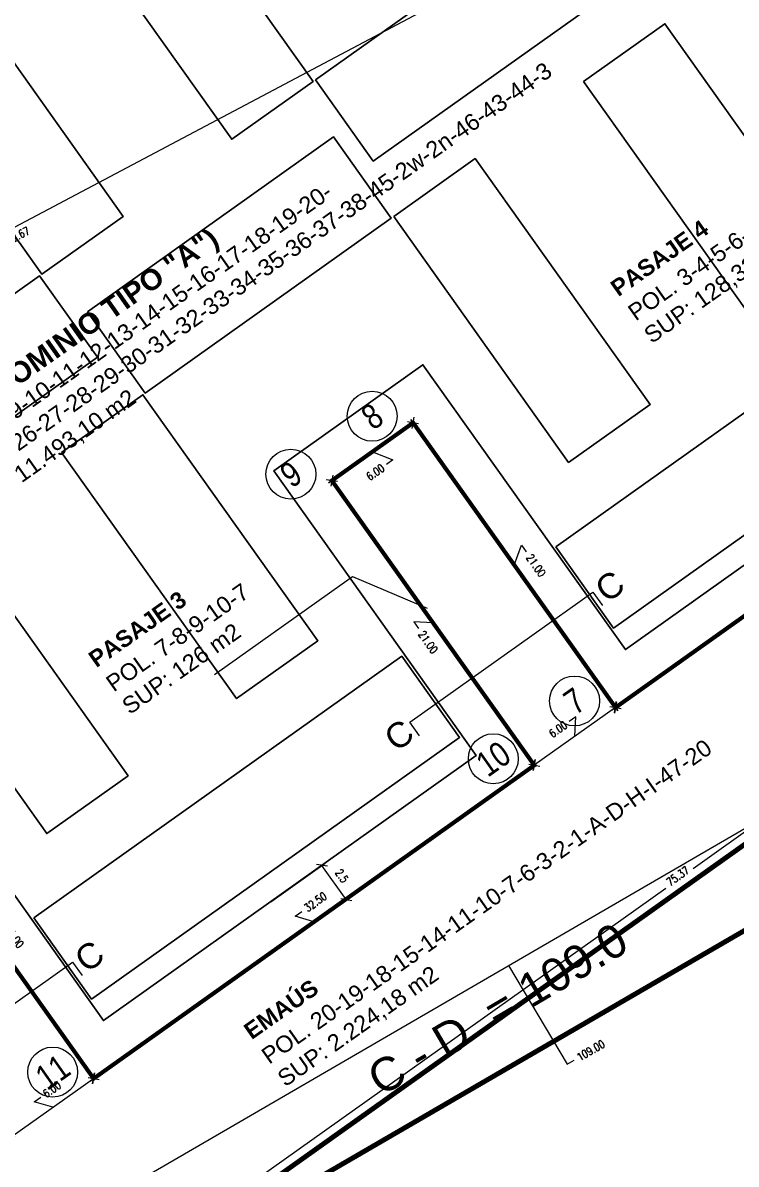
# Model space of a CAD drawing. Header units: metres. Extents: x 12 to 777, y -493 to 333.
# Drawn here: x 359.5 to 402.4, y -108.6 to -40 of the extents above; entities that cross this region are included whole.
import ezdxf
from ezdxf.enums import TextEntityAlignment as Align

# ---------------------------------------------------------------- set-up
doc = ezdxf.new("R2010")
doc.units = ezdxf.units.M
doc.header["$LTSCALE"] = 5
doc.header["$MEASUREMENT"] = 0
doc.linetypes.add('PHANTOM2', pattern=[1.25, 0.625, -0.125, 0.125, -0.125, 0.125, -0.125])
doc.layers.get('0').update_dxf_attribs({"color": 30})
for name, color, linetype, lineweight in [('A-ANNO-DIMS', 3, 'Continuous', 18), ('A-ANNO-TEXT', 3, 'Continuous', 18), ('G-ANNO-SYMB', 3, 'Continuous', 18), ('G-PLAN-OTLN', 7, 'Continuous', 35), ('U-ANNO-SYMB', 3, 'Continuous', 18), ('U-PROP-NEW', 1, 'PHANTOM2', 50)]:
    doc.layers.add(name, color=color, linetype=linetype, lineweight=lineweight)
doc.layers.add('U-BLDG', color=7, linetype='Continuous')
doc.layers.add('U-PROP', color=1, linetype='Continuous')
doc.styles.add('E-ARIAL', font='arial.ttf')
doc.styles.add('E-ROMANS', font='romans.shx', dxfattribs={"width": 0.8})
doc.dimstyles.new('E-0200_TICK_24', dxfattribs={"dimscale": 0.001, "dimtxt": 480, "dimasz": 480, "dimexe": 240, "dimexo": 120, "dimgap": 240, "dimtad": 0, "dimzin": 0, "dimdsep": 46, "dimtxsty": 'E-ROMANS', "dimblk": 'OBLIQUE', "dimcen": 240, "dimclrd": 256, "dimclre": 256, "dimclrt": 256, "dimadec": 0, "dimazin": 0, "dimtfac": 1, "dimtmove": 1, "dimatfit": 3, "dimldrblk": 'OPEN90', "dimfxl": 1, "dimtfill": 1, "dimtolj": 1, "dimtzin": 0, "dimlwd": -1, "dimarcsym": 0})

# ---------------------------------------------------------------- blocks, each defined once
blk = doc.blocks.new('_Oblique')
at = {"color": 0, "linetype": 'ByBlock', "lineweight": -2}
blk.add_line((-0.5, -0.5), (0.5, 0.5), dxfattribs=at)
blk = doc.blocks.new('*D304')
at = {"layer": 'A-ANNO-DIMS', "transparency": 16777216}
for p, q in [((427.4370989546886, -71.22163325736295), (399.7903676045174, -90.8784260172556)), ((366.0105338743517, -114.895847197622), (398.1473305216841, -92.04662340829634))]:
    blk.add_line(p, q, dxfattribs=at)
at = {"layer": 'A-ANNO-DIMS', "lineweight": -2, "transparency": 16777216}
for p, q in [((427.7221180484423, -71.6225046716842), (427.2980278367076, -71.02603360464468)), ((366.2929564735971, -115.2930667147595), (365.8714627563706, -114.7002475449037))]:
    blk.add_line(p, q, dxfattribs=at)
at = {"layer": 'A-ANNO-DIMS', "transparency": 16777216, "xscale": 0.48, "yscale": 0.48, "zscale": 0.48}
for p, rotation in [((427.4370989546886, -71.22163325736295), 35.41278118758976), ((366.0105338743517, -114.895847197622), 215.4127811875897)]:
    blk.add_blockref('_Oblique', p, dxfattribs=dict(at, rotation=rotation))
at = {"layer": 'A-ANNO-DIMS', "transparency": 16777216, "insert": (398.8723370085686, -91.32678319704152), "char_height": 0.48, "attachment_point": 5, "rotation": 35.41278118758975, "style": 'E-ROMANS', "bg_fill": 3, "box_fill_scale": 1.25, "bg_fill_color": 256, "bg_fill_true_color": 13158600, "bg_fill_transparency": 0}
blk.add_mtext('\\A1;75.37', dxfattribs=at)
blk = doc.blocks.new('_Open90')
at = {"color": 0, "linetype": 'ByBlock', "lineweight": -2}
for p, q in [((0, 0), (-1, 0)), ((-0.5, 0.5), (0, 0)), ((0, 0), (-0.5, -0.5))]:
    blk.add_line(p, q, dxfattribs=at)
blk = doc.blocks.new('*D306')
at = {"layer": 'A-ANNO-DIMS', "ltscale": 5, "transparency": 16777216}
for p, q in [((378.0783174670238, -67.54663610859657), (382.9640086782161, -64.07176151003495)), ((380.52116307262, -65.80919880931577), (381.7476585198808, -66.29194727368883)), ((381.7476585198808, -66.29194727368883), (381.356502852693, -66.57015087543928))]:
    blk.add_line(p, q, dxfattribs=at)
at = {"layer": 'A-ANNO-DIMS', "lineweight": -2, "ltscale": 5, "transparency": 16777216}
for p, q in [((382.8944577777791, -63.97397259323876), (382.8249068773409, -63.87618367644106)), ((378.1473232480988, -67.6436585848204), (378.217419267899, -67.74221394219046))]:
    blk.add_line(p, q, dxfattribs=at)
at = {"layer": 'A-ANNO-DIMS', "ltscale": 5, "transparency": 16777216, "xscale": 0.48, "yscale": 0.48, "zscale": 0.48}
for p, rotation in [((382.9640086782161, -64.07176151003495), 35.42176943664437), ((378.0783174670238, -67.54663610859657), 215.4217694366444)]:
    blk.add_blockref('_Oblique', p, dxfattribs=dict(at, rotation=rotation))
at = {"layer": 'A-ANNO-DIMS', "ltscale": 5, "transparency": 16777216, "insert": (380.6915382184739, -67.04309699841504), "char_height": 0.48, "attachment_point": 5, "rotation": 35.42176943664437, "style": 'E-ROMANS', "bg_fill": 3, "box_fill_scale": 1.25, "bg_fill_color": 256, "bg_fill_true_color": 13158600, "bg_fill_transparency": 0}
blk.add_mtext('\\A1;6.00', dxfattribs=at)
blk = doc.blocks.new('*D325')
at = {"layer": 'A-ANNO-DIMS', "lineweight": -2, "ltscale": 5, "transparency": 16777216}
for p, q in [((377.9799874758719, -67.61542625541202), (377.8785236503014, -67.68759976569976)), ((390.1462813668438, -84.72697964260138), (390.0484964950534, -84.79653622999066))]:
    blk.add_line(p, q, dxfattribs=at)
at = {"layer": 'A-ANNO-DIMS', "ltscale": 5, "transparency": 16777216}
for p, q in [((378.07409339388, -67.54848659092264), (390.2440662386321, -84.65742305521354)), ((384.1590798162561, -76.10295482306807), (382.9997381014318, -76.04404850561679)), ((382.9997381014318, -76.04404850561679), (383.2779644509861, -76.43518799277416))]:
    blk.add_line(p, q, dxfattribs=at)
at = {"layer": 'A-ANNO-DIMS', "ltscale": 5, "transparency": 16777216, "xscale": 0.48, "yscale": 0.48, "zscale": 0.48}
for p, rotation in [((378.07409339388, -67.54848659092264), 125.4251015630024), ((390.2440662386321, -84.65742305521354), 305.4251015630024)]:
    blk.add_blockref('_Oblique', p, dxfattribs=dict(at, rotation=rotation))
at = {"layer": 'A-ANNO-DIMS', "ltscale": 5, "transparency": 16777216, "insert": (383.8622397850501, -77.25658091580465), "char_height": 0.48, "attachment_point": 5, "rotation": 305.42510156300244, "style": 'E-ROMANS', "bg_fill": 3, "box_fill_scale": 1.25, "bg_fill_color": 256, "bg_fill_true_color": 13158600, "bg_fill_transparency": 0}
blk.add_mtext('\\A1;21.00', dxfattribs=at)
blk = doc.blocks.new('*D327')
at = {"layer": 'A-ANNO-DIMS', "lineweight": -2, "transparency": 16777216}
for p, q in [((351.4923941701002, -86.45572718167855), (351.3909301903574, -86.52790080163251)), ((363.6586880610719, -103.5672805688688), (363.5609030351098, -103.6368372659239))]:
    blk.add_line(p, q, dxfattribs=at)
at = {"layer": 'A-ANNO-DIMS', "transparency": 16777216}
for p, q in [((351.586499933936, -86.38878762685539), (363.7564727786885, -103.4977240911468)), ((357.6714863563122, -94.94325585900111), (358.1121034951165, -93.74626268021689)), ((358.1121034951165, -93.74626268021689), (358.3903298446707, -94.13740216737426))]:
    blk.add_line(p, q, dxfattribs=at)
at = {"layer": 'A-ANNO-DIMS', "transparency": 16777216, "xscale": 0.48, "yscale": 0.48, "zscale": 0.48}
for p, rotation in [((351.586499933936, -86.38878762685539), 125.4251015630024), ((363.7564727786885, -103.4977240911468), 305.4251015630024)]:
    blk.add_blockref('_Oblique', p, dxfattribs=dict(at, rotation=rotation))
at = {"layer": 'A-ANNO-DIMS', "transparency": 16777216, "insert": (358.9746051787346, -94.95879509040475), "char_height": 0.48, "attachment_point": 5, "rotation": 305.42510156300244, "style": 'E-ROMANS', "bg_fill": 3, "box_fill_scale": 1.25, "bg_fill_color": 256, "bg_fill_true_color": 13158600, "bg_fill_transparency": 0}
blk.add_mtext('\\A1;21.00', dxfattribs=at)
blk = doc.blocks.new('*D329')
at = {"layer": 'A-ANNO-DIMS', "lineweight": -2, "ltscale": 5, "transparency": 16777216}
for p, q in [((382.8662238064273, -64.14131809742378), (382.7647598266858, -64.21349171737685)), ((395.0325176973995, -81.25287148461365), (394.9347326714382, -81.32242818166819))]:
    blk.add_line(p, q, dxfattribs=at)
at = {"layer": 'A-ANNO-DIMS', "ltscale": 5, "transparency": 16777216}
for p, q in [((382.9603295702645, -64.07437854259973), (395.1303024150169, -81.18331500689106)), ((389.0453159926407, -72.62884677474537), (389.4859331314457, -71.43185359596069)), ((389.4859331314457, -71.43185359596069), (389.7641594809999, -71.82299308311806))]:
    blk.add_line(p, q, dxfattribs=at)
at = {"layer": 'A-ANNO-DIMS', "ltscale": 5, "transparency": 16777216, "xscale": 0.48, "yscale": 0.48, "zscale": 0.48}
for p, rotation in [((382.9603295702645, -64.07437854259973), 125.4251015630024), ((395.1303024150169, -81.18331500689106), 305.4251015630024)]:
    blk.add_blockref('_Oblique', p, dxfattribs=dict(at, rotation=rotation))
at = {"layer": 'A-ANNO-DIMS', "ltscale": 5, "transparency": 16777216, "insert": (390.3484348150639, -72.64438600614855), "char_height": 0.48, "attachment_point": 5, "rotation": 305.42510156300244, "style": 'E-ROMANS', "bg_fill": 3, "box_fill_scale": 1.25, "bg_fill_color": 256, "bg_fill_true_color": 13158600, "bg_fill_transparency": 0}
blk.add_mtext('\\A1;21.00', dxfattribs=at)
blk = doc.blocks.new('*D346')
at = {"layer": 'A-ANNO-DIMS', "transparency": 16777216}
for p, q in [((358.8618232995721, -106.9600021356962), (363.7473123628604, -103.4848434455201)), ((360.1900556871965, -104.8977601244454), (360.5811951743538, -104.6195337748912)), ((361.3045678312162, -105.2224227906082), (360.1900556871965, -104.8977601244454))]:
    blk.add_line(p, q, dxfattribs=at)
at = {"layer": 'A-ANNO-DIMS', "lineweight": -2, "transparency": 16777216}
for p, q in [((363.6833016924289, -103.3948552008938), (363.6081991880832, -103.2892737019414)), ((358.7970653618733, -106.868963358882), (358.722710124795, -106.7644323921175))]:
    blk.add_line(p, q, dxfattribs=at)
at = {"layer": 'A-ANNO-DIMS', "transparency": 16777216, "xscale": 0.48, "yscale": 0.48, "zscale": 0.48}
for p, rotation in [((363.7473123628604, -103.4848434455201), 35.42510156300243), ((358.8618232995721, -106.9600021356962), 215.4251015630024)]:
    blk.add_blockref('_Oblique', p, dxfattribs=dict(at, rotation=rotation))
at = {"layer": 'A-ANNO-DIMS', "transparency": 16777216, "insert": (361.2461323025213, -104.1465489806489), "char_height": 0.48, "attachment_point": 5, "rotation": 35.42510156300243, "style": 'E-ROMANS', "bg_fill": 3, "box_fill_scale": 1.25, "bg_fill_color": 256, "bg_fill_true_color": 13158600, "bg_fill_transparency": 0}
blk.add_mtext('\\A1;6.00', dxfattribs=at)
blk = doc.blocks.new('*D347')
at = {"layer": 'A-ANNO-DIMS', "transparency": 16777216}
for p, q in [((363.74731236286, -103.4848434455199), (390.2344689391286, -84.64393086508699)), ((375.8761808131737, -93.73944656488251), (376.2673203003311, -93.4612202153283)), ((376.9908906509943, -94.06438715530345), (375.8761808131737, -93.73944656488251))]:
    blk.add_line(p, q, dxfattribs=at)
at = {"layer": 'A-ANNO-DIMS', "lineweight": -2, "transparency": 16777216}
for p, q in [((390.1745096512453, -84.5596381834248), (390.0953557643516, -84.4483611215083)), ((363.6833016924303, -103.394855200896), (363.6081991880829, -103.2892737019412))]:
    blk.add_line(p, q, dxfattribs=at)
at = {"layer": 'A-ANNO-DIMS', "transparency": 16777216, "xscale": 0.48, "yscale": 0.48, "zscale": 0.48}
for p, rotation in [((390.2344689391286, -84.64393086508699), 35.42510156300243), ((363.74731236286, -103.4848434455199), 215.4251015630024)]:
    blk.add_blockref('_Oblique', p, dxfattribs=dict(at, rotation=rotation))
at = {"layer": 'A-ANNO-DIMS', "transparency": 16777216, "insert": (377.0887132233615, -92.87694488126435), "char_height": 0.48, "attachment_point": 5, "rotation": 35.42510156300243, "style": 'E-ROMANS', "bg_fill": 3, "box_fill_scale": 1.25, "bg_fill_color": 256, "bg_fill_true_color": 13158600, "bg_fill_transparency": 0}
blk.add_mtext('\\A1;32.50', dxfattribs=at)
blk = doc.blocks.new('*D348')
at = {"layer": 'A-ANNO-DIMS', "transparency": 16777216}
for p, q in [((390.2344689391263, -84.6439308650832), (395.1199580024145, -81.16877217490722)), ((392.7361197882222, -81.74700980517088), (392.3449803010648, -82.02523615472515)), ((392.6772134707704, -82.90635151999521), (392.7361197882222, -81.74700980517088))]:
    blk.add_line(p, q, dxfattribs=at)
at = {"layer": 'A-ANNO-DIMS', "lineweight": -2, "transparency": 16777216}
for p, q in [((395.0607459817976, -81.08553002543164), (394.9808448276373, -80.97320243132853)), ((390.1745096512428, -84.55963818342073), (390.0953557643492, -84.44836112150452))]:
    blk.add_line(p, q, dxfattribs=at)
at = {"layer": 'A-ANNO-DIMS', "transparency": 16777216, "xscale": 0.48, "yscale": 0.48, "zscale": 0.48}
for p, rotation in [((395.1199580024145, -81.16877217490722), 35.42510156300243), ((390.2344689391263, -84.6439308650832), 215.4251015630024)]:
    blk.add_blockref('_Oblique', p, dxfattribs=dict(at, rotation=rotation))
at = {"layer": 'A-ANNO-DIMS', "transparency": 16777216, "insert": (391.6800431728973, -82.49822094896737), "char_height": 0.48, "attachment_point": 5, "rotation": 35.42510156300243, "style": 'E-ROMANS', "bg_fill": 3, "box_fill_scale": 1.25, "bg_fill_color": 256, "bg_fill_true_color": 13158600, "bg_fill_transparency": 0}
blk.add_mtext('\\A1;6.00', dxfattribs=at)
blk = doc.blocks.new('*D349')
at = {"layer": 'A-ANNO-DIMS', "lineweight": -2, "transparency": 16777216}
for p, q in [((409.5203985097008, -45.32778122092756), (421.7645958877004, -62.54106490436368)), ((395.1998591565774, -81.28109976901436), (395.2735723554217, -81.38472813792646))]:
    blk.add_line(p, q, dxfattribs=at)
at = {"layer": 'A-ANNO-DIMS', "transparency": 16777216}
for p, q in [((395.1344591806445, -81.18915839434777), (421.6254827129233, -62.34549516078499)), ((408.8258742056875, -70.2083676002297), (409.2170136928449, -69.93014125067546)), ((408.3799709467839, -71.76732677756638), (408.8258742056875, -70.2083676002297))]:
    blk.add_line(p, q, dxfattribs=at)
at = {"layer": 'A-ANNO-DIMS', "transparency": 16777216, "xscale": 0.48, "yscale": 0.48, "zscale": 0.48}
for p, rotation in [((421.6254827129233, -62.34549516078499), 35.42510156300243), ((395.1344591806445, -81.18915839434777), 215.4251015630024)]:
    blk.add_blockref('_Oblique', p, dxfattribs=dict(at, rotation=rotation))
at = {"layer": 'A-ANNO-DIMS', "transparency": 16777216, "insert": (409.9937049602002, -69.37766321370343), "char_height": 0.48, "attachment_point": 5, "rotation": 35.42510156300243, "style": 'E-ROMANS', "bg_fill": 3, "box_fill_scale": 1.25, "bg_fill_color": 256, "bg_fill_true_color": 13158600, "bg_fill_transparency": 0}
blk.add_mtext('\\A1;32.51', dxfattribs=at)
blk = doc.blocks.new('*D352')
at = {"layer": 'A-ANNO-DIMS', "transparency": 16777216}
for p, q in [((287.1042775710649, -53.40714051431193), (383.0750556986217, 12.72915032992097)), ((335.1616123268009, -19.18358887571418), (334.766373105182, -19.45595986846877)), ((335.0896666348433, -20.33899509219549), (335.1616123268009, -19.18358887571418))]:
    blk.add_line(p, q, dxfattribs=at)
at = {"layer": 'A-ANNO-DIMS', "lineweight": -2, "transparency": 16777216}
for p, q in [((384.600897009108, 10.51499262622633), (382.9388702022443, 12.9267699407304)), ((288.6301188815513, -55.62129821800657), (286.9680920746877, -53.20952090350251))]:
    blk.add_line(p, q, dxfattribs=at)
at = {"layer": 'A-ANNO-DIMS', "transparency": 16777216, "xscale": 0.48, "yscale": 0.48, "zscale": 0.48}
for p, rotation in [((383.0750556986217, 12.72915032992097), 34.57187136097332), ((287.1042775710649, -53.40714051431193), 214.5718713609733)]:
    blk.add_blockref('_Oblique', p, dxfattribs=dict(at, rotation=rotation))
at = {"layer": 'A-ANNO-DIMS', "transparency": 16777216, "insert": (333.8083885156391, -20.11613527471679), "char_height": 0.48, "attachment_point": 5, "rotation": 34.57187136097332, "style": 'E-ROMANS', "bg_fill": 3, "box_fill_scale": 1.25, "bg_fill_color": 256, "bg_fill_true_color": 13158600, "bg_fill_transparency": 0}
blk.add_mtext('\\A1;116.55', dxfattribs=at)
blk = doc.blocks.new('*D353')
at = {"layer": 'A-ANNO-DIMS', "lineweight": -2, "transparency": 16777216}
for p, q in [((438.4280217096881, -73.81955005787589), (435.7053536084558, -69.13046977073034)), ((344.1658198326473, -128.5519654754776), (341.443151731415, -123.8628851883321))]:
    blk.add_line(p, q, dxfattribs=at)
at = {"layer": 'A-ANNO-DIMS', "transparency": 16777216}
for p, q in [((341.5636634717833, -124.0704349906288), (435.825865348824, -69.33801957302708)), ((388.6947644103037, -96.70422728182797), (392.2231049800183, -102.6335769439478)), ((392.2231049800183, -102.6335769439478), (392.6382045846118, -102.3925534632113))]:
    blk.add_line(p, q, dxfattribs=at)
at = {"layer": 'A-ANNO-DIMS', "transparency": 16777216, "xscale": 0.48, "yscale": 0.48, "zscale": 0.48}
for p, rotation in [((435.825865348824, -69.33801957302708), 30.14116917634843), ((341.5636634717833, -124.0704349906288), 210.1411691763485)]:
    blk.add_blockref('_Oblique', p, dxfattribs=dict(at, rotation=rotation))
at = {"layer": 'A-ANNO-DIMS', "transparency": 16777216, "insert": (393.644326959555, -101.8083584551404), "char_height": 0.48, "attachment_point": 5, "rotation": 30.141169176348438, "style": 'E-ROMANS', "bg_fill": 3, "box_fill_scale": 1.25, "bg_fill_color": 256, "bg_fill_true_color": 13158600, "bg_fill_transparency": 0}
blk.add_mtext('\\A1;109.00', dxfattribs=at)
blk = doc.blocks.new('*D359')
at = {"layer": 'A-ANNO-DIMS', "lineweight": -2, "transparency": 16777216}
for p, q in [((374.4061673140279, -92.86528969433252), (377.6780676476471, -90.5379131040932)), ((375.8648108932861, -94.91998243661493), (379.1386407118915, -92.59123336013525))]:
    blk.add_line(p, q, dxfattribs=at)
at = {"layer": 'A-ANNO-DIMS', "transparency": 16777216}
blk.add_line((378.9430709683128, -92.7303465349124), (377.4824979040685, -90.67702627887036), dxfattribs=at)
at = {"layer": 'A-ANNO-DIMS', "transparency": 16777216, "xscale": 0.48, "yscale": 0.48, "zscale": 0.48, "rotation": 305.4251015630024}
blk.add_blockref('_Oblique', (378.9430709683128, -92.7303465349124), dxfattribs=at)
at = {"layer": 'A-ANNO-DIMS', "transparency": 16777216, "insert": (378.6783070758888, -91.31625843577697), "char_height": 0.48, "attachment_point": 5, "rotation": 305.42510156300244, "style": 'E-ROMANS', "bg_fill": 3, "box_fill_scale": 1.25, "bg_fill_color": 256, "bg_fill_true_color": 13158600, "bg_fill_transparency": 0}
blk.add_mtext('\\A1;2.5', dxfattribs=at)
at = {"layer": 'A-ANNO-DIMS', "transparency": 16777216, "xscale": 0.48, "yscale": 0.48, "zscale": 0.48, "rotation": 125.4251015630024}
blk.add_blockref('_Oblique', (377.4824979040685, -90.67702627887036), dxfattribs=at)
blk = doc.blocks.new('*D364')
at = {"layer": 'A-ANNO-DIMS', "transparency": 16777216}
blk.add_line((273.8806620069714, -97.37410397780145), (444.1501121191072, -7.203814105855571), dxfattribs=at)
at = {"layer": 'A-ANNO-DIMS', "lineweight": -2, "transparency": 16777216}
for p, q in [((444.8182646232998, -8.46549308727478), (444.0377921750149, -6.991719244628115)), ((274.5488145111639, -98.63578295922063), (273.768342062879, -97.162009116574))]:
    blk.add_line(p, q, dxfattribs=at)
at = {"layer": 'A-ANNO-DIMS', "transparency": 16777216, "xscale": 0.48, "yscale": 0.48, "zscale": 0.48}
for p, rotation in [((444.1501121191072, -7.203814105855571), 27.90453523370848), ((273.8806620069714, -97.37410397780145), 207.9045352337085)]:
    blk.add_blockref('_Oblique', p, dxfattribs=dict(at, rotation=rotation))
at = {"layer": 'A-ANNO-DIMS', "transparency": 16777216, "insert": (359.0577081477478, -52.89652873920974), "char_height": 0.48, "attachment_point": 5, "rotation": 27.904535233708483, "style": 'E-ROMANS', "bg_fill": 3, "box_fill_scale": 1.25, "bg_fill_color": 256, "bg_fill_true_color": 13158600, "bg_fill_transparency": 0}
blk.add_mtext('\\A1;192.67', dxfattribs=at)

msp = doc.modelspace()

# ---------------------------------------------------------------- texts
at = {"layer": 'A-ANNO-TEXT', "insert": (348.3829721001646, -67.9657078039836), "char_height": 1.249999999999607, "attachment_point": 1, "rotation": 35.16160712249023, "style": 'E-ARIAL'}
msp.add_mtext('{\\fArial|b1|i0|c0|p34;LOTE 1 (CONDOMINIO TIPO "A")}', dxfattribs=at)

# ---------------------------------------------------------------- dimensions: what is measured, and where the dimension line sits
at = {"layer": 'A-ANNO-DIMS', "color": 3}
for base, p1, p2, angle, picture, middle in [((427.4370989546886, -71.22163325736295), (366.3624920325876, -115.3908665411186), (427.7916536074329, -71.72030449804333), 35.41278118758976, '*D304', (398.8723370085686, -91.32678319704152)), ((363.7564727786885, -103.4977240911468), (351.5901790418895, -86.38617059428998), (363.7564729328612, -103.4977239814802), 125.4251015630024, '*D327', (358.5294430194479, -94.33297191095298))]:
    dim = msp.add_linear_dim(base=base, p1=p1, p2=p2, angle=angle, dimstyle='E-0200_TICK_24', dxfattribs=at)
    dim.commit()
    dim.dimension.update_dxf_attribs({"geometry": picture, "text_midpoint": middle, "dimtype": 160})

# ---------------------------------------------------------------- next in the draw order: texts
at = {"layer": 'A-ANNO-TEXT', "insert": (349.4397316941563, -69.4456631242706), "char_height": 0.999999999999686, "attachment_point": 1, "rotation": 35.16160712249024, "style": 'E-ARIAL'}
msp.add_mtext('POL. 3-4-5-6-7-8-9-10-11-12-13-14-15-16-17-18-19-20-\\P21-22-23-24-25-26-27-28-29-30-31-32-33-34-35-36-37-38-45-2w-2n-46-43-44-3\\PSUPERFICIE: 11.493,10 m2', dxfattribs=at)

# ---------------------------------------------------------------- next in the draw order: dimensions: what is measured, and where the dimension line sits
at = {"layer": 'A-ANNO-DIMS', "color": 3}
dim = msp.add_linear_dim(base=(363.7473123628604, -103.4848434455201), p1=(358.8666219492618, -106.9667482306713), p2=(363.7528582798175, -103.4926400726831), angle=35.42510156300243, dimstyle='E-0200_TICK_24', dxfattribs=at)
dim.commit()
dim.dimension.update_dxf_attribs({"geometry": '*D346', "text_midpoint": (360.7767649179325, -104.480420600114), "dimtype": 160})

# ---------------------------------------------------------------- next in the draw order: dimensions: what is measured, and where the dimension line sits
dim = msp.add_linear_dim(base=(383.0750556986217, 12.72915032992097), p1=(288.6982116297399, -55.72010802341129), p2=(384.6689897572967, 10.41618282082163), angle=34.5718713609733, dimstyle='E-0200_TICK_24', dxfattribs=at)
dim.commit()
dim.dimension.update_dxf_attribs({"geometry": '*D352', "text_midpoint": (334.5687534943726, -19.59214536484606), "dimtype": 161})
at = {"layer": 'A-ANNO-DIMS', "ltscale": 5}
dim = msp.add_linear_dim(base=(382.9640086782161, -64.07176151003495), p1=(378.0777723476613, -67.54586966802344), p2=(382.9640086782167, -64.07176151003569), angle=35.42176943664437, dimstyle='E-0200_TICK_24', dxfattribs=at)
dim.commit()
dim.dimension.update_dxf_attribs({"geometry": '*D306', "text_midpoint": (381.1609250190992, -66.70925267631452), "dimtype": 160})

# ---------------------------------------------------------------- next in the draw order: dimensions: what is measured, and where the dimension line sits
dim = msp.add_linear_dim(base=(390.2440662386321, -84.65742305521354), p1=(378.0777723476613, -67.54586966802344), p2=(390.2440662386332, -84.6574230552128), angle=125.4251015630024, dimstyle='E-0200_TICK_24', dxfattribs=at)
dim.commit()
dim.dimension.update_dxf_attribs({"geometry": '*D325', "text_midpoint": (383.4170776257633, -76.63075773635288), "dimtype": 160})

# ---------------------------------------------------------------- next in the draw order: dimensions: what is measured, and where the dimension line sits
dim = msp.add_linear_dim(base=(395.1303024150169, -81.18331500689106), p1=(382.9640086782167, -64.07176151003523), p2=(395.1303025691889, -81.18331489722505), angle=125.4251015630024, dimstyle='E-0200_TICK_24', dxfattribs=at)
dim.commit()
dim.dimension.update_dxf_attribs({"geometry": '*D329', "text_midpoint": (389.9032726557771, -72.01856282669678), "dimtype": 160})
at = {"layer": 'A-ANNO-DIMS', "color": 3}
dim = msp.add_linear_dim(base=(390.2344689391286, -84.64393086508699), p1=(363.7528582798188, -103.4926400726854), p2=(390.2440662386339, -84.65742305521417), angle=35.42510156300243, dimstyle='E-0200_TICK_24', dxfattribs=at)
dim.commit()
dim.dimension.update_dxf_attribs({"geometry": '*D347', "text_midpoint": (376.4628900439098, -93.32210704055115), "dimtype": 160})

# ---------------------------------------------------------------- next in the draw order: dimensions: what is measured, and where the dimension line sits
dim = msp.add_linear_dim(base=(395.1199580024145, -81.16877217490722), p1=(390.2440662386314, -84.65742305521007), p2=(395.1303025691861, -81.18331489722095), angle=35.42510156300243, dimstyle='E-0200_TICK_24', dxfattribs=at)
dim.commit()
dim.dimension.update_dxf_attribs({"geometry": '*D348', "text_midpoint": (392.1494105574861, -82.16434932950227), "dimtype": 160})

# ---------------------------------------------------------------- next in the draw order: dimensions: what is measured, and where the dimension line sits
dim = msp.add_linear_dim(base=(421.6254827129233, -62.34549516078499), p1=(395.1303025691889, -81.18331489722505), p2=(409.4508419223123, -45.22999634913822), angle=35.42510156300243, dimstyle='E-0200_TICK_24', dxfattribs=at)
dim.commit()
dim.dimension.update_dxf_attribs({"geometry": '*D349', "text_midpoint": (409.4125834364236, -69.79102807589831), "dimtype": 160})

# ---------------------------------------------------------------- next in the draw order: texts
at = {"layer": 'A-ANNO-TEXT', "char_height": 0.999999999999686, "attachment_point": 1, "rotation": 35.16160712249023, "style": 'E-ARIAL'}
for s, insert in [('{\\fArial|b1|i0|c0|p34;PASAJE 4}', (394.7217776137618, -55.70367097902727)), ('POL. 3-4-5-6-3\\PSUP: 128,32m2', (395.7656667198955, -57.16552431673472))]:
    msp.add_mtext(s, dxfattribs=dict(at, insert=insert))

# ---------------------------------------------------------------- next in the draw order: dimensions: what is measured, and where the dimension line sits
at = {"layer": 'A-ANNO-DIMS', "color": 3}
dim = msp.add_linear_dim(base=(435.825865348824, -69.33801957302708), p1=(344.2260757028314, -128.655740376626), p2=(438.4882775798721, -73.92332495902428), angle=30.14116917634845, dimstyle='E-0200_TICK_24', dxfattribs=at)
dim.commit()
dim.dimension.update_dxf_attribs({"geometry": '*D353', "text_midpoint": (392.8457543869085, -102.272041722843), "dimtype": 161})

# ---------------------------------------------------------------- next in the draw order: linework, layer by layer
at = {"layer": 'G-ANNO-SYMB'}
msp.add_circle((361.2923127517879, -103.1051449108631), 1.499999999999529, dxfattribs=at)
at = {"layer": 'U-ANNO-SYMB', "color": 3}
msp.add_lwpolyline([(371.0315754087474, -79.20190250049609), (379.3097973336501, -73.31609666194117), (383.8002570372357, -75.21063385525122)], dxfattribs=at)
at = {"layer": 'U-ANNO-SYMB', "ltscale": 5}
for points in [[(383.3470130363255, -82.88846326120756), (382.7673105121162, -82.07363506862703), (393.7674911119611, -74.24765099179604), (394.3471936361707, -75.06247918437703)], [(352.0596139807615, -105.1337666155118), (351.4799114565515, -104.3189384229313), (362.480092056396, -96.4929543461003), (363.0597945806062, -97.3077825386813)]]:
    msp.add_lwpolyline(points, dxfattribs=at)

# ---------------------------------------------------------------- next in the draw order: texts
at = {"layer": 'A-ANNO-TEXT', "style": 'E-ARIAL', "width": 0.8}
msp.add_text('11', height=1.499999999999529, rotation=35.16160712248679, dxfattribs=at).set_placement((361.2923127517879, -103.1051449108631), align=Align.MIDDLE_CENTER)
at = {"layer": 'A-ANNO-TEXT', "style": 'E-ARIAL'}
for s, insert, char_height, attachment_point, rotation in [('C', (394.6254742182164, -74.9625264716633), 1.499999999999529, 7, 35.77410521716894), ('POL. 7-8-9-10-7\\PSUP: 126 m2', (364.3844211260159, -79.46989829237009), 0.999999999999686, 1, 35.16160712249023), ('{\\fArial|b1|i0|c0|p34;PASAJE 3}', (363.3405320198819, -78.00804495466309), 0.999999999999686, 1, 35.16160712249023), ('C', (381.949169932918, -83.91318871991007), 1.499999999999529, 7, 35.77410521716894), ('C', (363.3380751626512, -97.20782982596756), 1.499999999999529, 7, 35.77410521716894), ('{\\fArial|b1|i0|c0|p34;EMAÚS }', (372.6749467696068, -100.3730617985716), 0.999999999999686, 1, 35.16160712249023)]:
    msp.add_mtext(s, dxfattribs=dict(at, insert=insert, char_height=char_height, attachment_point=attachment_point, rotation=rotation))
at = {"layer": 'A-ANNO-TEXT', "color": 3, "insert": (373.7317063635976, -101.8530171188577), "char_height": 0.999999999999686, "attachment_point": 1, "rotation": 35.16160712249023, "style": 'E-ARIAL'}
msp.add_mtext('POL. 20-19-18-15-14-11-10-7-6-3-2-1-A-D-H-I-47-20\\PSUP: 2.224,18 m2', dxfattribs=at)

# ---------------------------------------------------------------- next in the draw order: dimensions: what is measured, and where the dimension line sits
at = {"layer": 'A-ANNO-DIMS', "color": 3}
dim = msp.add_linear_dim(base=(377.4824979040685, -90.67702627887036), p1=(375.7670260214968, -94.98953902400353), p2=(374.3083824422386, -92.9348462817211), angle=125.4251015630024, text='2.5', dimstyle='E-0200_TICK_24', dxfattribs=at)
dim.commit()
dim.dimension.update_dxf_attribs({"geometry": '*D359', "text_midpoint": (378.6783070758888, -91.31625843577697), "dimtype": 160})

# ---------------------------------------------------------------- next in the draw order: dimensions: what is measured, and where the dimension line sits
dim = msp.add_linear_dim(base=(444.1501121191072, -7.203814105855571), p1=(274.6049744832101, -98.74183038983438), p2=(444.874424595346, -8.57154051788848), angle=27.90453523370849, dimstyle='E-0200_TICK_24', dxfattribs=at)
dim.commit()
dim.dimension.update_dxf_attribs({"geometry": '*D364', "text_midpoint": (359.0577081477478, -52.89652873920974), "dimtype": 161})

# ---------------------------------------------------------------- next in the draw order: linework, layer by layer
at = {"layer": 'G-ANNO-SYMB'}
for centre in [(380.4991662716668, -63.67828861215867), (375.6172075756735, -67.15838795678064), (392.6697379066939, -80.79583333998335), (387.783569391325, -84.2698932814551)]:
    msp.add_circle(centre, 1.499999999999529, dxfattribs=at)
at = {"layer": 'G-PLAN-OTLN', "ltscale": 0.4, "const_width": 0.2499999999999216, "flags": 128}
msp.add_lwpolyline([(332.3793784873192, -125.8069751327516), (358.8705551848295, -106.971780342029), (346.6999954499463, -89.85422716423136), (351.5862317805011, -86.3801190062436), (363.7567915153852, -103.4976721840408), (363.7568219532025, -103.4976505427899), (363.7568219532025, -103.4976505427899), (363.7568219532025, -103.4976505427894), (363.7568219532025, -103.4976505427899), (363.7568219532025, -103.4976505427899), (390.2480785927391, -84.66239891338228), (390.243813801309, -84.65639859493922), (378.0774391425259, -67.54490240207315), (382.9636754730811, -64.07079424408585), (395.1342656509826, -81.18832578794854), (395.1342662425725, -81.18832536732998), (395.1342662425725, -81.18832536732998), (395.1342662425725, -81.18832536732998), (395.1342662425725, -81.18832536732998), (419.5881644703697, -63.80163311985552)], dxfattribs=at)
at = {"layer": 'U-BLDG'}
for points in [[(361.541155152717, -32.23613394858467), (366.4311464326943, -28.7593560260716), (376.9474594845517, -43.55025733388811), (372.0574682045747, -47.02703525640072)], [(377.0914390709627, -43.44704011139265), (391.8820930198069, -32.93090293146679), (395.3588752865699, -37.82090032151154), (380.5682213377258, -48.33703750143604)], [(350.1311754350061, -40.34861586167654), (355.0211667149833, -36.87183793916347), (365.5374797668403, -51.66273924697953), (360.6474884868639, -55.1395171694935)], [(393.207714581036, -43.55385425429768), (398.0977058610131, -40.07707633178416), (408.6140189128698, -54.86797763960112), (403.7240276328928, -58.34475556211419)], [(363.3852822305046, -57.39423506915637), (378.1759361793495, -46.87809788923096), (381.6527184461136, -51.7680952792748), (366.8620644972677, -62.28423245920021)], [(381.7977348633242, -51.66633616738909), (386.6877261433012, -48.18955824487603), (397.2040391951584, -62.98045955269345), (392.3140479151818, -66.45723747520651)], [(345.7139947773655, -65.75636527931874), (360.5046487262114, -55.24022809939379), (363.9814309929745, -60.13022548943718), (349.1907770441303, -70.64636266936259)], [(391.5328409197757, -71.52587433400231), (413.6608054070709, -55.79291818035745), (417.1342098134085, -60.67816470382286), (395.006245326113, -76.41112085746863)], [(361.8302702968681, -65.863179437074), (366.7202615768449, -62.38640151456048), (377.2365746287026, -77.17730282237744), (372.346583348726, -80.65408074489096)], [(350.4202905791567, -73.97566135016541), (355.3102818591333, -70.4988834276528), (365.8265949109909, -85.28978473546931), (360.9366036310139, -88.76656265798238)], [(360.1554153316667, -93.83522580029603), (382.2833798104616, -78.10226965269476), (385.7567561087724, -82.98747664300481), (363.6287916299775, -98.72043279060654)]]:
    msp.add_lwpolyline(points, close=True, dxfattribs=at)
at = {"layer": 'U-BLDG', "ltscale": 0.4, "flags": 128}
msp.add_lwpolyline([(320.7979156055246, -105.2036969482515), (332.9681861951947, -122.320843451364), (355.3844013233786, -106.3829414385118), (343.2138415884958, -89.26538826071328), (352.1750706840178, -82.89396514479358), (364.3456304189024, -100.0115183225912), (386.7619161037865, -84.07356614400942), (374.5912756769351, -66.95607032708813), (383.552510753598, -60.58464295858403), (395.7231009315014, -77.70217450244718), (418.1127720533541, -61.78314524619054, -0.0003035855436770561)], format="xyb", dxfattribs=at)
at = {"layer": 'U-PROP', "ltscale": 0.8, "const_width": 0.1499999999999529, "flags": 128}
msp.add_lwpolyline([(438.4882459471394, -73.9233854365998), (344.2260440700995, -128.6558008542024), (385.1830711506648, -208.7964393137195), (377.4755583445224, -212.7499905586837), (333.8541303213117, -135.7565133071521), (327.5253109766347, -140.1451332556344), (316.742037207913, -148.6096665026848), (309.1313989793828, -153.9259810677831), (292.0466368276823, -163.2791960772711), (285.2035886492092, -146.9452611700658), (279.0497442399592, -132.2112196917428), (274.2894532922423, -121.0038742916167), (268.9690640620997, -107.9100345100783), (257.2240029361135, -78.79520976301774), (288.5027366239874, -55.70958093434319)], dxfattribs=at)
at = {"layer": 'U-PROP-NEW', "ltscale": 1.2, "const_width": 0.2999999999999999}
msp.add_lwpolyline([(474.3005626870138, -72.02966324355475), (474.5122440366151, -72.4740264187094), (474.5122440366147, -72.47402641870985), (446.1423805291899, -85.91798604817677), (438.4882775798712, -73.92332495902383), (344.2260757028314, -128.655740376626), (346.2629022729145, -126.9773649788408), (366.3624920325876, -115.3908665411186), (427.7998764388294, -71.70820903557114, -0.2048255611842108), (436.7574965880051, -70.11218663733462, -0.02955970135775253), (446.5203913092719, -74.16536623694174, 0.05579354069279138), (454.8020739882329, -77.0155548392172, 0.1530225090856329), (465.743981020187, -76.06564914842511), (474.3005626870138, -72.02966324355475)], format="xyb", close=True, dxfattribs=at)

# ---------------------------------------------------------------- next in the draw order: texts
at = {"layer": 'A-ANNO-TEXT', "style": 'E-ARIAL', "width": 0.8}
for s, p in [('8', (380.4991662716668, -63.67828861215867)), ('9', (375.6172075756735, -67.15838795678064)), ('7', (392.6697379066939, -80.79583333998335)), ('10', (387.783569391325, -84.2698932814551))]:
    msp.add_text(s, height=1.499999999999529, rotation=35.16160712248679, dxfattribs=at).set_placement(p, align=Align.MIDDLE_CENTER)
at = {"layer": 'A-ANNO-TEXT', "insert": (380.0038676229731, -102.8758902236759), "char_height": 1.999999999999371, "width": 21.62644831712734, "attachment_point": 1, "rotation": 30.473479660797782, "style": 'E-ARIAL'}
msp.add_mtext('{\\fArial|b0|i0|c0|p34;C - D  = 109.0}', dxfattribs=at)

doc.saveas('drawing.dxf')
